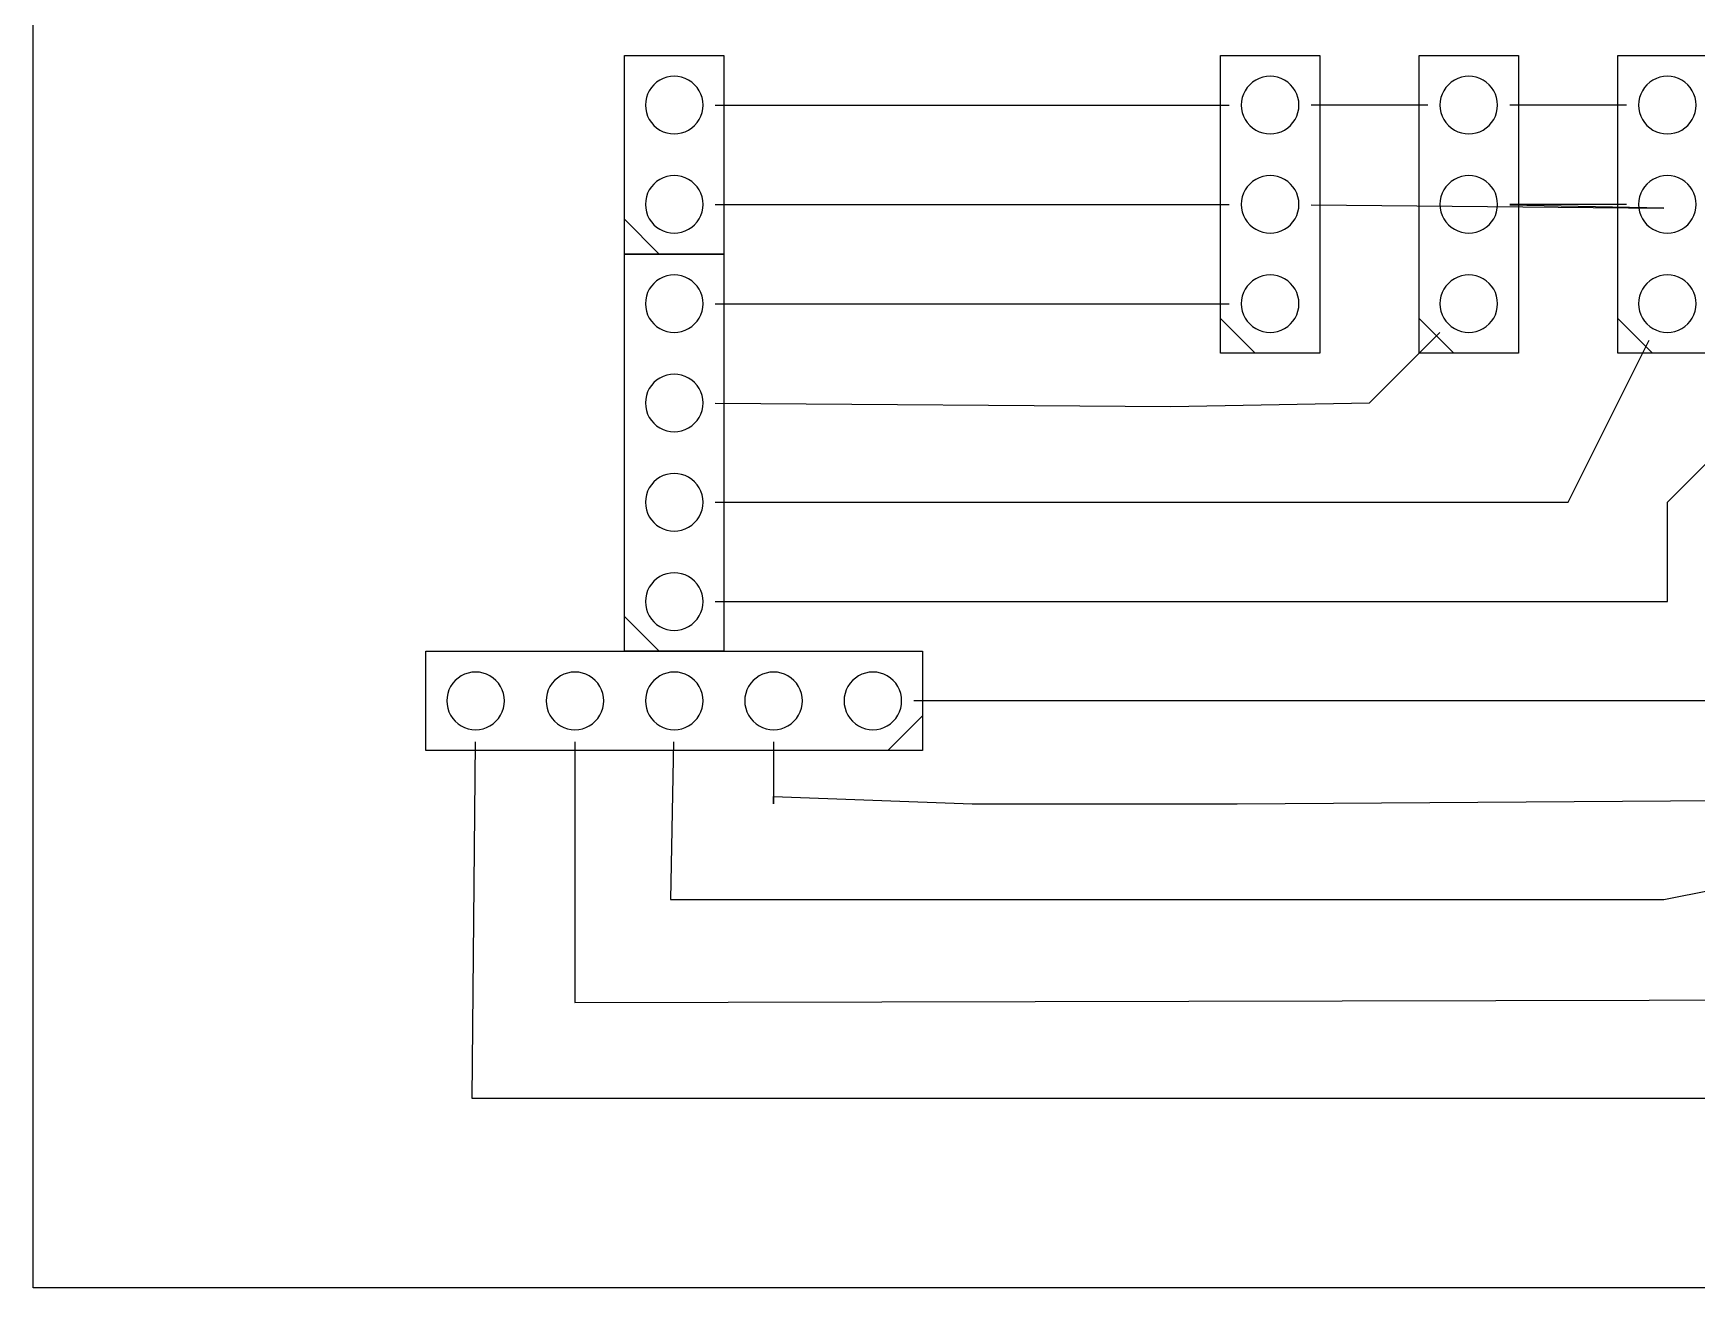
# Model space of a CAD drawing. Extents: x 0 to 121, y 0 to 57.
# Drawn here: x 0.1 to 42.64, y 0.1 to 32.19 of the extents above; entities that cross this region are included whole.
import ezdxf

# ---------------------------------------------------------------- set-up
doc = ezdxf.new("R2010")
doc.units = 0
doc.layers.get('0').update_dxf_attribs({"linetype": 'CONTINUOUS'})

msp = doc.modelspace()

# ---------------------------------------------------------------- linework, layer by layer
at = {"color": 7}
for points in [[(0.1016, 56.769), (120.796756, 56.769), (120.796756, 0.1016), (0.1016, 0.1016), (0.1016, 56.769), (120.796756, 56.769), (120.796756, 0.1016), (0.1016, 0.1016)], [(0.1016, 56.769), (120.796756, 56.769), (120.796756, 0.1016), (0.1016, 0.1016)], [(15.224196, 26.542506), (15.224196, 31.622506), (17.764196, 31.622506), (17.764196, 26.542506)], [(30.464196, 24.002506), (30.464196, 31.622506), (33.004196, 31.622506), (33.004196, 24.002506)], [(35.544125, 24.002506), (35.544125, 31.622506), (38.084125, 31.622506), (38.084125, 24.002506)], [(40.624125, 24.002506), (40.624125, 31.622506), (43.164125, 31.622506), (43.164125, 24.002506)], [(17.230796, 30.352506)], [(17.230796, 30.352506)], [(17.230796, 30.352506)], [(17.230796, 30.352506)], [(32.470796, 30.352506)], [(32.470796, 30.352506)], [(32.470796, 30.352506)], [(32.470796, 30.352506)], [(37.550725, 30.352506)], [(37.550725, 30.352506)], [(37.550725, 30.352506)], [(37.550725, 30.352506)], [(42.630725, 30.352506)], [(42.630725, 30.352506)], [(42.630725, 30.352506)], [(42.630725, 30.352506)], [(17.230796, 27.812506)], [(17.230796, 27.812506)], [(17.230796, 27.812506)], [(17.230796, 27.812506)], [(32.470796, 27.812506)], [(32.470796, 27.812506)], [(32.470796, 27.812506)], [(32.470796, 27.812506)], [(37.550725, 27.812506)], [(37.550725, 27.812506)], [(37.550725, 27.812506)], [(37.550725, 27.812506)], [(41.800286, 27.718456)], [(42.630725, 27.812506)], [(42.630725, 27.812506)], [(42.630725, 27.812506)], [(42.630725, 27.812506)], [(15.224196, 16.382647), (15.224196, 26.542647), (17.764196, 26.542647), (17.764196, 16.382647)], [(17.230796, 25.272647)], [(17.230796, 25.272647)], [(17.230796, 25.272647)], [(17.230796, 25.272647)], [(32.470796, 25.272506)], [(32.470796, 25.272506)], [(32.470796, 25.272506)], [(32.470796, 25.272506)], [(37.550725, 25.272506)], [(37.550725, 25.272506)], [(37.550725, 25.272506)], [(37.550725, 25.272506)], [(42.630725, 25.272506)], [(42.630725, 25.272506)], [(42.630725, 25.272506)], [(42.630725, 25.272506)], [(17.230796, 22.732647)], [(17.230796, 22.732647)], [(17.230796, 22.732647)], [(17.230796, 22.732647)], [(17.230796, 20.192647)], [(17.230796, 20.192647)], [(17.230796, 20.192647)], [(17.230796, 20.192647)], [(41.894125, 20.192647)], [(17.230796, 17.652647)], [(17.230796, 17.652647)], [(17.230796, 17.652647)], [(17.230796, 17.652647)], [(22.844196, 13.842647), (10.144196, 13.842647), (10.144196, 16.382647), (22.844196, 16.382647)], [(11.414196, 15.849247)], [(11.414196, 15.849247)], [(11.414196, 15.849247)], [(11.414196, 15.849247)], [(13.954196, 15.849247)], [(13.954196, 15.849247)], [(13.954196, 15.849247)], [(13.954196, 15.849247)], [(16.494196, 15.849247)], [(16.494196, 15.849247)], [(16.494196, 15.849247)], [(16.494196, 15.849247)], [(19.034196, 15.849247)], [(19.034196, 15.849247)], [(19.034196, 15.849247)], [(19.034196, 15.849247)], [(21.574196, 15.849247)], [(21.574196, 15.849247)], [(21.574196, 15.849247)], [(21.574196, 15.849247)]]:
    msp.add_lwpolyline(points, close=True, dxfattribs=at)
for points in [[(17.54124, 30.352506), (30.687151, 30.352506)], [(35.767081, 30.352506), (32.78124, 30.352506)], [(40.847081, 30.352506), (37.861169, 30.352506)], [(17.54124, 27.812506), (30.687151, 27.812506)], [(32.781205, 27.802734), (41.800286, 27.718456)], [(40.847081, 27.812506), (37.861169, 27.812506)], [(41.800286, 27.718456), (41.800286, 27.718456), (41.800286, 27.718456), (37.861169, 27.792786)], [(15.224196, 27.431506), (16.113196, 26.542506)], [(17.54124, 25.272506), (30.687151, 25.272506)], [(30.464196, 24.891506), (31.353196, 24.002506)], [(35.544125, 24.891506), (36.433125, 24.002506)], [(40.624125, 24.891506), (41.513125, 24.002506)], [(34.274196, 22.732506), (36.073997, 24.532131)], [(39.354125, 20.192647), (41.425989, 24.336022)], [(41.894125, 17.652647), (41.894125, 20.192647), (46.233997, 24.532131)], [(17.541205, 22.72478), (29.194196, 22.638456)], [(29.194196, 22.638456), (34.274196, 22.732541)], [(17.54124, 20.192647), (39.354125, 20.192647)], [(17.54124, 17.652647), (41.894125, 17.652647)], [(15.224196, 17.271647), (16.113196, 16.382647)], [(41.800286, 10.032647), (54.594125, 12.572647), (54.594125, 16.605603)], [(26.56011, 15.112647), (22.62124, 15.112647)], [(44.434125, 15.112647), (26.560145, 15.112647)], [(21.955196, 13.842647), (22.844196, 14.731647)], [(11.404494, 14.065603), (11.32011, 4.952647)], [(13.954196, 14.065603), (13.954196, 7.398456)], [(16.474793, 14.065603), (16.40011, 10.032647)], [(19.034196, 14.065603), (19.034196, 12.478456)], [(19.034196, 12.666486), (24.114196, 12.478456)], [(19.034196, 12.478456), (19.034196, 12.666486)], [(24.114196, 12.478456), (30.887529, 12.478456)], [(30.887529, 12.478456), (44.434125, 12.572647)], [(16.400145, 10.032647), (41.800286, 10.032647)], [(13.954196, 7.398456), (57.134125, 7.492647)], [(11.320145, 4.952647), (59.674125, 4.952647)]]:
    msp.add_lwpolyline(points, dxfattribs=at)
for points in [[(16.862496, 30.99042), (16.634591, 31.122001), (16.3538, 31.122001), (16.125896, 30.99042)], [(16.862496, 30.99042), (16.634591, 31.122001), (16.3538, 31.122001), (16.125896, 30.99042)], [(16.862496, 30.99042), (16.634591, 31.122001), (16.3538, 31.122001), (16.125896, 30.99042)], [(16.862496, 30.99042), (16.634591, 31.122001), (16.3538, 31.122001), (16.125896, 30.99042)], [(32.102496, 30.99042), (31.874591, 31.122001), (31.5938, 31.122001), (31.365896, 30.99042)], [(32.102496, 30.99042), (31.874591, 31.122001), (31.5938, 31.122001), (31.365896, 30.99042)], [(32.102496, 30.99042), (31.874591, 31.122001), (31.5938, 31.122001), (31.365896, 30.99042)], [(32.102496, 30.99042), (31.874591, 31.122001), (31.5938, 31.122001), (31.365896, 30.99042)], [(37.182425, 30.99042), (36.95452, 31.122001), (36.67373, 31.122001), (36.445825, 30.99042)], [(37.182425, 30.99042), (36.95452, 31.122001), (36.67373, 31.122001), (36.445825, 30.99042)], [(37.182425, 30.99042), (36.95452, 31.122001), (36.67373, 31.122001), (36.445825, 30.99042)], [(37.182425, 30.99042), (36.95452, 31.122001), (36.67373, 31.122001), (36.445825, 30.99042)], [(42.262425, 30.99042), (42.03452, 31.122001), (41.75373, 31.122001), (41.525825, 30.99042)], [(42.262425, 30.99042), (42.03452, 31.122001), (41.75373, 31.122001), (41.525825, 30.99042)], [(42.262425, 30.99042), (42.03452, 31.122001), (41.75373, 31.122001), (41.525825, 30.99042)], [(42.262425, 30.99042), (42.03452, 31.122001), (41.75373, 31.122001), (41.525825, 30.99042)], [(16.125896, 30.99042), (15.897991, 30.85884), (15.757596, 30.615668), (15.757596, 30.352506)], [(16.125896, 30.99042), (15.897991, 30.85884), (15.757596, 30.615668), (15.757596, 30.352506)], [(16.125896, 30.99042), (15.897991, 30.85884), (15.757596, 30.615668), (15.757596, 30.352506)], [(16.125896, 30.99042), (15.897991, 30.85884), (15.757596, 30.615668), (15.757596, 30.352506)], [(17.230796, 30.352506), (17.230796, 30.615668), (17.0904, 30.85884), (16.862496, 30.99042)], [(17.230796, 30.352506), (17.230796, 30.615668), (17.0904, 30.85884), (16.862496, 30.99042)], [(17.230796, 30.352506), (17.230796, 30.615668), (17.0904, 30.85884), (16.862496, 30.99042)], [(17.230796, 30.352506), (17.230796, 30.615668), (17.0904, 30.85884), (16.862496, 30.99042)], [(31.365896, 30.99042), (31.137991, 30.85884), (30.997596, 30.615668), (30.997596, 30.352506)], [(31.365896, 30.99042), (31.137991, 30.85884), (30.997596, 30.615668), (30.997596, 30.352506)], [(31.365896, 30.99042), (31.137991, 30.85884), (30.997596, 30.615668), (30.997596, 30.352506)], [(31.365896, 30.99042), (31.137991, 30.85884), (30.997596, 30.615668), (30.997596, 30.352506)], [(32.470796, 30.352506), (32.470796, 30.615668), (32.3304, 30.85884), (32.102496, 30.99042)], [(32.470796, 30.352506), (32.470796, 30.615668), (32.3304, 30.85884), (32.102496, 30.99042)], [(32.470796, 30.352506), (32.470796, 30.615668), (32.3304, 30.85884), (32.102496, 30.99042)], [(32.470796, 30.352506), (32.470796, 30.615668), (32.3304, 30.85884), (32.102496, 30.99042)], [(36.445825, 30.99042), (36.21792, 30.85884), (36.077525, 30.615668), (36.077525, 30.352506)], [(36.445825, 30.99042), (36.21792, 30.85884), (36.077525, 30.615668), (36.077525, 30.352506)], [(36.445825, 30.99042), (36.21792, 30.85884), (36.077525, 30.615668), (36.077525, 30.352506)], [(36.445825, 30.99042), (36.21792, 30.85884), (36.077525, 30.615668), (36.077525, 30.352506)], [(37.550725, 30.352506), (37.550725, 30.615668), (37.41033, 30.85884), (37.182425, 30.99042)], [(37.550725, 30.352506), (37.550725, 30.615668), (37.41033, 30.85884), (37.182425, 30.99042)], [(37.550725, 30.352506), (37.550725, 30.615668), (37.41033, 30.85884), (37.182425, 30.99042)], [(37.550725, 30.352506), (37.550725, 30.615668), (37.41033, 30.85884), (37.182425, 30.99042)], [(41.525825, 30.99042), (41.29792, 30.85884), (41.157525, 30.615668), (41.157525, 30.352506)], [(41.525825, 30.99042), (41.29792, 30.85884), (41.157525, 30.615668), (41.157525, 30.352506)], [(41.525825, 30.99042), (41.29792, 30.85884), (41.157525, 30.615668), (41.157525, 30.352506)], [(41.525825, 30.99042), (41.29792, 30.85884), (41.157525, 30.615668), (41.157525, 30.352506)], [(42.630725, 30.352506), (42.630725, 30.615668), (42.49033, 30.85884), (42.262425, 30.99042)], [(42.630725, 30.352506), (42.630725, 30.615668), (42.49033, 30.85884), (42.262425, 30.99042)], [(42.630725, 30.352506), (42.630725, 30.615668), (42.49033, 30.85884), (42.262425, 30.99042)], [(42.630725, 30.352506), (42.630725, 30.615668), (42.49033, 30.85884), (42.262425, 30.99042)], [(15.757596, 30.352506), (15.757596, 30.089344), (15.897991, 29.846173), (16.125896, 29.714592)], [(15.757596, 30.352506), (15.757596, 30.089344), (15.897991, 29.846173), (16.125896, 29.714592)], [(15.757596, 30.352506), (15.757596, 30.089344), (15.897991, 29.846173), (16.125896, 29.714592)], [(15.757596, 30.352506), (15.757596, 30.089344), (15.897991, 29.846173), (16.125896, 29.714592)], [(16.862496, 29.714592), (17.0904, 29.846173), (17.230796, 30.089344), (17.230796, 30.352506)], [(16.862496, 29.714592), (17.0904, 29.846173), (17.230796, 30.089344), (17.230796, 30.352506)], [(16.862496, 29.714592), (17.0904, 29.846173), (17.230796, 30.089344), (17.230796, 30.352506)], [(16.862496, 29.714592), (17.0904, 29.846173), (17.230796, 30.089344), (17.230796, 30.352506)], [(30.997596, 30.352506), (30.997596, 30.089344), (31.137991, 29.846173), (31.365896, 29.714592)], [(30.997596, 30.352506), (30.997596, 30.089344), (31.137991, 29.846173), (31.365896, 29.714592)], [(30.997596, 30.352506), (30.997596, 30.089344), (31.137991, 29.846173), (31.365896, 29.714592)], [(30.997596, 30.352506), (30.997596, 30.089344), (31.137991, 29.846173), (31.365896, 29.714592)], [(32.102496, 29.714592), (32.3304, 29.846173), (32.470796, 30.089344), (32.470796, 30.352506)], [(32.102496, 29.714592), (32.3304, 29.846173), (32.470796, 30.089344), (32.470796, 30.352506)], [(32.102496, 29.714592), (32.3304, 29.846173), (32.470796, 30.089344), (32.470796, 30.352506)], [(32.102496, 29.714592), (32.3304, 29.846173), (32.470796, 30.089344), (32.470796, 30.352506)], [(36.077525, 30.352506), (36.077525, 30.089344), (36.21792, 29.846173), (36.445825, 29.714592)], [(36.077525, 30.352506), (36.077525, 30.089344), (36.21792, 29.846173), (36.445825, 29.714592)], [(36.077525, 30.352506), (36.077525, 30.089344), (36.21792, 29.846173), (36.445825, 29.714592)], [(36.077525, 30.352506), (36.077525, 30.089344), (36.21792, 29.846173), (36.445825, 29.714592)], [(37.182425, 29.714592), (37.41033, 29.846173), (37.550725, 30.089344), (37.550725, 30.352506)], [(37.182425, 29.714592), (37.41033, 29.846173), (37.550725, 30.089344), (37.550725, 30.352506)], [(37.182425, 29.714592), (37.41033, 29.846173), (37.550725, 30.089344), (37.550725, 30.352506)], [(37.182425, 29.714592), (37.41033, 29.846173), (37.550725, 30.089344), (37.550725, 30.352506)], [(41.157525, 30.352506), (41.157525, 30.089344), (41.29792, 29.846173), (41.525825, 29.714592)], [(41.157525, 30.352506), (41.157525, 30.089344), (41.29792, 29.846173), (41.525825, 29.714592)], [(41.157525, 30.352506), (41.157525, 30.089344), (41.29792, 29.846173), (41.525825, 29.714592)], [(41.157525, 30.352506), (41.157525, 30.089344), (41.29792, 29.846173), (41.525825, 29.714592)], [(42.262425, 29.714592), (42.49033, 29.846173), (42.630725, 30.089344), (42.630725, 30.352506)], [(42.262425, 29.714592), (42.49033, 29.846173), (42.630725, 30.089344), (42.630725, 30.352506)], [(42.262425, 29.714592), (42.49033, 29.846173), (42.630725, 30.089344), (42.630725, 30.352506)], [(42.262425, 29.714592), (42.49033, 29.846173), (42.630725, 30.089344), (42.630725, 30.352506)], [(16.125896, 29.714592), (16.3538, 29.583011), (16.634591, 29.583011), (16.862496, 29.714592)], [(16.125896, 29.714592), (16.3538, 29.583011), (16.634591, 29.583011), (16.862496, 29.714592)], [(16.125896, 29.714592), (16.3538, 29.583011), (16.634591, 29.583011), (16.862496, 29.714592)], [(16.125896, 29.714592), (16.3538, 29.583011), (16.634591, 29.583011), (16.862496, 29.714592)], [(31.365896, 29.714592), (31.5938, 29.583011), (31.874591, 29.583011), (32.102496, 29.714592)], [(31.365896, 29.714592), (31.5938, 29.583011), (31.874591, 29.583011), (32.102496, 29.714592)], [(31.365896, 29.714592), (31.5938, 29.583011), (31.874591, 29.583011), (32.102496, 29.714592)], [(31.365896, 29.714592), (31.5938, 29.583011), (31.874591, 29.583011), (32.102496, 29.714592)], [(36.445825, 29.714592), (36.67373, 29.583011), (36.95452, 29.583011), (37.182425, 29.714592)], [(36.445825, 29.714592), (36.67373, 29.583011), (36.95452, 29.583011), (37.182425, 29.714592)], [(36.445825, 29.714592), (36.67373, 29.583011), (36.95452, 29.583011), (37.182425, 29.714592)], [(36.445825, 29.714592), (36.67373, 29.583011), (36.95452, 29.583011), (37.182425, 29.714592)], [(41.525825, 29.714592), (41.75373, 29.583011), (42.03452, 29.583011), (42.262425, 29.714592)], [(41.525825, 29.714592), (41.75373, 29.583011), (42.03452, 29.583011), (42.262425, 29.714592)], [(41.525825, 29.714592), (41.75373, 29.583011), (42.03452, 29.583011), (42.262425, 29.714592)], [(41.525825, 29.714592), (41.75373, 29.583011), (42.03452, 29.583011), (42.262425, 29.714592)], [(16.862496, 28.45042), (16.634591, 28.582001), (16.3538, 28.582001), (16.125896, 28.45042)], [(16.862496, 28.45042), (16.634591, 28.582001), (16.3538, 28.582001), (16.125896, 28.45042)], [(16.862496, 28.45042), (16.634591, 28.582001), (16.3538, 28.582001), (16.125896, 28.45042)], [(16.862496, 28.45042), (16.634591, 28.582001), (16.3538, 28.582001), (16.125896, 28.45042)], [(32.102496, 28.45042), (31.874591, 28.582001), (31.5938, 28.582001), (31.365896, 28.45042)], [(32.102496, 28.45042), (31.874591, 28.582001), (31.5938, 28.582001), (31.365896, 28.45042)], [(32.102496, 28.45042), (31.874591, 28.582001), (31.5938, 28.582001), (31.365896, 28.45042)], [(32.102496, 28.45042), (31.874591, 28.582001), (31.5938, 28.582001), (31.365896, 28.45042)], [(37.182425, 28.45042), (36.95452, 28.582001), (36.67373, 28.582001), (36.445825, 28.45042)], [(37.182425, 28.45042), (36.95452, 28.582001), (36.67373, 28.582001), (36.445825, 28.45042)], [(37.182425, 28.45042), (36.95452, 28.582001), (36.67373, 28.582001), (36.445825, 28.45042)], [(37.182425, 28.45042), (36.95452, 28.582001), (36.67373, 28.582001), (36.445825, 28.45042)], [(42.262425, 28.45042), (42.03452, 28.582001), (41.75373, 28.582001), (41.525825, 28.45042)], [(42.262425, 28.45042), (42.03452, 28.582001), (41.75373, 28.582001), (41.525825, 28.45042)], [(42.262425, 28.45042), (42.03452, 28.582001), (41.75373, 28.582001), (41.525825, 28.45042)], [(42.262425, 28.45042), (42.03452, 28.582001), (41.75373, 28.582001), (41.525825, 28.45042)], [(16.125896, 28.45042), (15.897991, 28.31884), (15.757596, 28.075668), (15.757596, 27.812506)], [(16.125896, 28.45042), (15.897991, 28.31884), (15.757596, 28.075668), (15.757596, 27.812506)], [(16.125896, 28.45042), (15.897991, 28.31884), (15.757596, 28.075668), (15.757596, 27.812506)], [(16.125896, 28.45042), (15.897991, 28.31884), (15.757596, 28.075668), (15.757596, 27.812506)], [(17.230796, 27.812506), (17.230796, 28.075668), (17.0904, 28.31884), (16.862496, 28.45042)], [(17.230796, 27.812506), (17.230796, 28.075668), (17.0904, 28.31884), (16.862496, 28.45042)], [(17.230796, 27.812506), (17.230796, 28.075668), (17.0904, 28.31884), (16.862496, 28.45042)], [(17.230796, 27.812506), (17.230796, 28.075668), (17.0904, 28.31884), (16.862496, 28.45042)], [(31.365896, 28.45042), (31.137991, 28.31884), (30.997596, 28.075668), (30.997596, 27.812506)], [(31.365896, 28.45042), (31.137991, 28.31884), (30.997596, 28.075668), (30.997596, 27.812506)], [(31.365896, 28.45042), (31.137991, 28.31884), (30.997596, 28.075668), (30.997596, 27.812506)], [(31.365896, 28.45042), (31.137991, 28.31884), (30.997596, 28.075668), (30.997596, 27.812506)], [(32.470796, 27.812506), (32.470796, 28.075668), (32.3304, 28.31884), (32.102496, 28.45042)], [(32.470796, 27.812506), (32.470796, 28.075668), (32.3304, 28.31884), (32.102496, 28.45042)], [(32.470796, 27.812506), (32.470796, 28.075668), (32.3304, 28.31884), (32.102496, 28.45042)], [(32.470796, 27.812506), (32.470796, 28.075668), (32.3304, 28.31884), (32.102496, 28.45042)], [(36.445825, 28.45042), (36.21792, 28.31884), (36.077525, 28.075668), (36.077525, 27.812506)], [(36.445825, 28.45042), (36.21792, 28.31884), (36.077525, 28.075668), (36.077525, 27.812506)], [(36.445825, 28.45042), (36.21792, 28.31884), (36.077525, 28.075668), (36.077525, 27.812506)], [(36.445825, 28.45042), (36.21792, 28.31884), (36.077525, 28.075668), (36.077525, 27.812506)], [(37.550725, 27.812506), (37.550725, 28.075668), (37.41033, 28.31884), (37.182425, 28.45042)], [(37.550725, 27.812506), (37.550725, 28.075668), (37.41033, 28.31884), (37.182425, 28.45042)], [(37.550725, 27.812506), (37.550725, 28.075668), (37.41033, 28.31884), (37.182425, 28.45042)], [(37.550725, 27.812506), (37.550725, 28.075668), (37.41033, 28.31884), (37.182425, 28.45042)], [(41.525825, 28.45042), (41.29792, 28.31884), (41.157525, 28.075668), (41.157525, 27.812506)], [(41.525825, 28.45042), (41.29792, 28.31884), (41.157525, 28.075668), (41.157525, 27.812506)], [(41.525825, 28.45042), (41.29792, 28.31884), (41.157525, 28.075668), (41.157525, 27.812506)], [(41.525825, 28.45042), (41.29792, 28.31884), (41.157525, 28.075668), (41.157525, 27.812506)], [(42.630725, 27.812506), (42.630725, 28.075668), (42.49033, 28.31884), (42.262425, 28.45042)], [(42.630725, 27.812506), (42.630725, 28.075668), (42.49033, 28.31884), (42.262425, 28.45042)], [(42.630725, 27.812506), (42.630725, 28.075668), (42.49033, 28.31884), (42.262425, 28.45042)], [(42.630725, 27.812506), (42.630725, 28.075668), (42.49033, 28.31884), (42.262425, 28.45042)], [(15.757596, 27.812506), (15.757596, 27.549344), (15.897991, 27.306173), (16.125896, 27.174592)], [(15.757596, 27.812506), (15.757596, 27.549344), (15.897991, 27.306173), (16.125896, 27.174592)], [(15.757596, 27.812506), (15.757596, 27.549344), (15.897991, 27.306173), (16.125896, 27.174592)], [(15.757596, 27.812506), (15.757596, 27.549344), (15.897991, 27.306173), (16.125896, 27.174592)], [(16.862496, 27.174592), (17.0904, 27.306173), (17.230796, 27.549344), (17.230796, 27.812506)], [(16.862496, 27.174592), (17.0904, 27.306173), (17.230796, 27.549344), (17.230796, 27.812506)], [(16.862496, 27.174592), (17.0904, 27.306173), (17.230796, 27.549344), (17.230796, 27.812506)], [(16.862496, 27.174592), (17.0904, 27.306173), (17.230796, 27.549344), (17.230796, 27.812506)], [(30.997596, 27.812506), (30.997596, 27.549344), (31.137991, 27.306173), (31.365896, 27.174592)], [(30.997596, 27.812506), (30.997596, 27.549344), (31.137991, 27.306173), (31.365896, 27.174592)], [(30.997596, 27.812506), (30.997596, 27.549344), (31.137991, 27.306173), (31.365896, 27.174592)], [(30.997596, 27.812506), (30.997596, 27.549344), (31.137991, 27.306173), (31.365896, 27.174592)], [(32.102496, 27.174592), (32.3304, 27.306173), (32.470796, 27.549344), (32.470796, 27.812506)], [(32.102496, 27.174592), (32.3304, 27.306173), (32.470796, 27.549344), (32.470796, 27.812506)], [(32.102496, 27.174592), (32.3304, 27.306173), (32.470796, 27.549344), (32.470796, 27.812506)], [(32.102496, 27.174592), (32.3304, 27.306173), (32.470796, 27.549344), (32.470796, 27.812506)], [(36.077525, 27.812506), (36.077525, 27.549344), (36.21792, 27.306173), (36.445825, 27.174592)], [(36.077525, 27.812506), (36.077525, 27.549344), (36.21792, 27.306173), (36.445825, 27.174592)], [(36.077525, 27.812506), (36.077525, 27.549344), (36.21792, 27.306173), (36.445825, 27.174592)], [(36.077525, 27.812506), (36.077525, 27.549344), (36.21792, 27.306173), (36.445825, 27.174592)], [(37.182425, 27.174592), (37.41033, 27.306173), (37.550725, 27.549344), (37.550725, 27.812506)], [(37.182425, 27.174592), (37.41033, 27.306173), (37.550725, 27.549344), (37.550725, 27.812506)], [(37.182425, 27.174592), (37.41033, 27.306173), (37.550725, 27.549344), (37.550725, 27.812506)], [(37.182425, 27.174592), (37.41033, 27.306173), (37.550725, 27.549344), (37.550725, 27.812506)], [(41.157525, 27.812506), (41.157525, 27.549344), (41.29792, 27.306173), (41.525825, 27.174592)], [(41.157525, 27.812506), (41.157525, 27.549344), (41.29792, 27.306173), (41.525825, 27.174592)], [(41.157525, 27.812506), (41.157525, 27.549344), (41.29792, 27.306173), (41.525825, 27.174592)], [(41.157525, 27.812506), (41.157525, 27.549344), (41.29792, 27.306173), (41.525825, 27.174592)], [(42.262425, 27.174592), (42.49033, 27.306173), (42.630725, 27.549344), (42.630725, 27.812506)], [(42.262425, 27.174592), (42.49033, 27.306173), (42.630725, 27.549344), (42.630725, 27.812506)], [(42.262425, 27.174592), (42.49033, 27.306173), (42.630725, 27.549344), (42.630725, 27.812506)], [(42.262425, 27.174592), (42.49033, 27.306173), (42.630725, 27.549344), (42.630725, 27.812506)], [(16.125896, 27.174592), (16.3538, 27.043011), (16.634591, 27.043011), (16.862496, 27.174592)], [(16.125896, 27.174592), (16.3538, 27.043011), (16.634591, 27.043011), (16.862496, 27.174592)], [(16.125896, 27.174592), (16.3538, 27.043011), (16.634591, 27.043011), (16.862496, 27.174592)], [(16.125896, 27.174592), (16.3538, 27.043011), (16.634591, 27.043011), (16.862496, 27.174592)], [(31.365896, 27.174592), (31.5938, 27.043011), (31.874591, 27.043011), (32.102496, 27.174592)], [(31.365896, 27.174592), (31.5938, 27.043011), (31.874591, 27.043011), (32.102496, 27.174592)], [(31.365896, 27.174592), (31.5938, 27.043011), (31.874591, 27.043011), (32.102496, 27.174592)], [(31.365896, 27.174592), (31.5938, 27.043011), (31.874591, 27.043011), (32.102496, 27.174592)], [(36.445825, 27.174592), (36.67373, 27.043011), (36.95452, 27.043011), (37.182425, 27.174592)], [(36.445825, 27.174592), (36.67373, 27.043011), (36.95452, 27.043011), (37.182425, 27.174592)], [(36.445825, 27.174592), (36.67373, 27.043011), (36.95452, 27.043011), (37.182425, 27.174592)], [(36.445825, 27.174592), (36.67373, 27.043011), (36.95452, 27.043011), (37.182425, 27.174592)], [(41.525825, 27.174592), (41.75373, 27.043011), (42.03452, 27.043011), (42.262425, 27.174592)], [(41.525825, 27.174592), (41.75373, 27.043011), (42.03452, 27.043011), (42.262425, 27.174592)], [(41.525825, 27.174592), (41.75373, 27.043011), (42.03452, 27.043011), (42.262425, 27.174592)], [(41.525825, 27.174592), (41.75373, 27.043011), (42.03452, 27.043011), (42.262425, 27.174592)], [(16.862496, 25.910562), (16.634591, 26.042142), (16.3538, 26.042142), (16.125896, 25.910562)], [(16.862496, 25.910562), (16.634591, 26.042142), (16.3538, 26.042142), (16.125896, 25.910562)], [(16.862496, 25.910562), (16.634591, 26.042142), (16.3538, 26.042142), (16.125896, 25.910562)], [(16.862496, 25.910562), (16.634591, 26.042142), (16.3538, 26.042142), (16.125896, 25.910562)], [(32.102496, 25.91042), (31.874591, 26.042001), (31.5938, 26.042001), (31.365896, 25.91042)], [(32.102496, 25.91042), (31.874591, 26.042001), (31.5938, 26.042001), (31.365896, 25.91042)], [(32.102496, 25.91042), (31.874591, 26.042001), (31.5938, 26.042001), (31.365896, 25.91042)], [(32.102496, 25.91042), (31.874591, 26.042001), (31.5938, 26.042001), (31.365896, 25.91042)], [(37.182425, 25.91042), (36.95452, 26.042001), (36.67373, 26.042001), (36.445825, 25.91042)], [(37.182425, 25.91042), (36.95452, 26.042001), (36.67373, 26.042001), (36.445825, 25.91042)], [(37.182425, 25.91042), (36.95452, 26.042001), (36.67373, 26.042001), (36.445825, 25.91042)], [(37.182425, 25.91042), (36.95452, 26.042001), (36.67373, 26.042001), (36.445825, 25.91042)], [(42.262425, 25.91042), (42.03452, 26.042001), (41.75373, 26.042001), (41.525825, 25.91042)], [(42.262425, 25.91042), (42.03452, 26.042001), (41.75373, 26.042001), (41.525825, 25.91042)], [(42.262425, 25.91042), (42.03452, 26.042001), (41.75373, 26.042001), (41.525825, 25.91042)], [(42.262425, 25.91042), (42.03452, 26.042001), (41.75373, 26.042001), (41.525825, 25.91042)], [(16.125896, 25.910562), (15.897991, 25.778981), (15.757596, 25.535809), (15.757596, 25.272647)], [(16.125896, 25.910562), (15.897991, 25.778981), (15.757596, 25.535809), (15.757596, 25.272647)], [(16.125896, 25.910562), (15.897991, 25.778981), (15.757596, 25.535809), (15.757596, 25.272647)], [(16.125896, 25.910562), (15.897991, 25.778981), (15.757596, 25.535809), (15.757596, 25.272647)], [(17.230796, 25.272647), (17.230796, 25.535809), (17.0904, 25.778981), (16.862496, 25.910562)], [(17.230796, 25.272647), (17.230796, 25.535809), (17.0904, 25.778981), (16.862496, 25.910562)], [(17.230796, 25.272647), (17.230796, 25.535809), (17.0904, 25.778981), (16.862496, 25.910562)], [(17.230796, 25.272647), (17.230796, 25.535809), (17.0904, 25.778981), (16.862496, 25.910562)], [(31.365896, 25.91042), (31.137991, 25.77884), (30.997596, 25.535668), (30.997596, 25.272506)], [(31.365896, 25.91042), (31.137991, 25.77884), (30.997596, 25.535668), (30.997596, 25.272506)], [(31.365896, 25.91042), (31.137991, 25.77884), (30.997596, 25.535668), (30.997596, 25.272506)], [(31.365896, 25.91042), (31.137991, 25.77884), (30.997596, 25.535668), (30.997596, 25.272506)], [(32.470796, 25.272506), (32.470796, 25.535668), (32.3304, 25.77884), (32.102496, 25.91042)], [(32.470796, 25.272506), (32.470796, 25.535668), (32.3304, 25.77884), (32.102496, 25.91042)], [(32.470796, 25.272506), (32.470796, 25.535668), (32.3304, 25.77884), (32.102496, 25.91042)], [(32.470796, 25.272506), (32.470796, 25.535668), (32.3304, 25.77884), (32.102496, 25.91042)], [(36.445825, 25.91042), (36.21792, 25.77884), (36.077525, 25.535668), (36.077525, 25.272506)], [(36.445825, 25.91042), (36.21792, 25.77884), (36.077525, 25.535668), (36.077525, 25.272506)], [(36.445825, 25.91042), (36.21792, 25.77884), (36.077525, 25.535668), (36.077525, 25.272506)], [(36.445825, 25.91042), (36.21792, 25.77884), (36.077525, 25.535668), (36.077525, 25.272506)], [(37.550725, 25.272506), (37.550725, 25.535668), (37.41033, 25.77884), (37.182425, 25.91042)], [(37.550725, 25.272506), (37.550725, 25.535668), (37.41033, 25.77884), (37.182425, 25.91042)], [(37.550725, 25.272506), (37.550725, 25.535668), (37.41033, 25.77884), (37.182425, 25.91042)], [(37.550725, 25.272506), (37.550725, 25.535668), (37.41033, 25.77884), (37.182425, 25.91042)], [(41.525825, 25.91042), (41.29792, 25.77884), (41.157525, 25.535668), (41.157525, 25.272506)], [(41.525825, 25.91042), (41.29792, 25.77884), (41.157525, 25.535668), (41.157525, 25.272506)], [(41.525825, 25.91042), (41.29792, 25.77884), (41.157525, 25.535668), (41.157525, 25.272506)], [(41.525825, 25.91042), (41.29792, 25.77884), (41.157525, 25.535668), (41.157525, 25.272506)], [(42.630725, 25.272506), (42.630725, 25.535668), (42.49033, 25.77884), (42.262425, 25.91042)], [(42.630725, 25.272506), (42.630725, 25.535668), (42.49033, 25.77884), (42.262425, 25.91042)], [(42.630725, 25.272506), (42.630725, 25.535668), (42.49033, 25.77884), (42.262425, 25.91042)], [(42.630725, 25.272506), (42.630725, 25.535668), (42.49033, 25.77884), (42.262425, 25.91042)], [(15.757596, 25.272647), (15.757596, 25.009485), (15.897991, 24.766314), (16.125896, 24.634733)], [(15.757596, 25.272647), (15.757596, 25.009485), (15.897991, 24.766314), (16.125896, 24.634733)], [(15.757596, 25.272647), (15.757596, 25.009485), (15.897991, 24.766314), (16.125896, 24.634733)], [(15.757596, 25.272647), (15.757596, 25.009485), (15.897991, 24.766314), (16.125896, 24.634733)], [(16.862496, 24.634733), (17.0904, 24.766314), (17.230796, 25.009485), (17.230796, 25.272647)], [(16.862496, 24.634733), (17.0904, 24.766314), (17.230796, 25.009485), (17.230796, 25.272647)], [(16.862496, 24.634733), (17.0904, 24.766314), (17.230796, 25.009485), (17.230796, 25.272647)], [(16.862496, 24.634733), (17.0904, 24.766314), (17.230796, 25.009485), (17.230796, 25.272647)], [(30.997596, 25.272506), (30.997596, 25.009344), (31.137991, 24.766173), (31.365896, 24.634592)], [(30.997596, 25.272506), (30.997596, 25.009344), (31.137991, 24.766173), (31.365896, 24.634592)], [(30.997596, 25.272506), (30.997596, 25.009344), (31.137991, 24.766173), (31.365896, 24.634592)], [(30.997596, 25.272506), (30.997596, 25.009344), (31.137991, 24.766173), (31.365896, 24.634592)], [(32.102496, 24.634592), (32.3304, 24.766173), (32.470796, 25.009344), (32.470796, 25.272506)], [(32.102496, 24.634592), (32.3304, 24.766173), (32.470796, 25.009344), (32.470796, 25.272506)], [(32.102496, 24.634592), (32.3304, 24.766173), (32.470796, 25.009344), (32.470796, 25.272506)], [(32.102496, 24.634592), (32.3304, 24.766173), (32.470796, 25.009344), (32.470796, 25.272506)], [(36.077525, 25.272506), (36.077525, 25.009344), (36.21792, 24.766173), (36.445825, 24.634592)], [(36.077525, 25.272506), (36.077525, 25.009344), (36.21792, 24.766173), (36.445825, 24.634592)], [(36.077525, 25.272506), (36.077525, 25.009344), (36.21792, 24.766173), (36.445825, 24.634592)], [(36.077525, 25.272506), (36.077525, 25.009344), (36.21792, 24.766173), (36.445825, 24.634592)], [(37.182425, 24.634592), (37.41033, 24.766173), (37.550725, 25.009344), (37.550725, 25.272506)], [(37.182425, 24.634592), (37.41033, 24.766173), (37.550725, 25.009344), (37.550725, 25.272506)], [(37.182425, 24.634592), (37.41033, 24.766173), (37.550725, 25.009344), (37.550725, 25.272506)], [(37.182425, 24.634592), (37.41033, 24.766173), (37.550725, 25.009344), (37.550725, 25.272506)], [(41.157525, 25.272506), (41.157525, 25.009344), (41.29792, 24.766173), (41.525825, 24.634592)], [(41.157525, 25.272506), (41.157525, 25.009344), (41.29792, 24.766173), (41.525825, 24.634592)], [(41.157525, 25.272506), (41.157525, 25.009344), (41.29792, 24.766173), (41.525825, 24.634592)], [(41.157525, 25.272506), (41.157525, 25.009344), (41.29792, 24.766173), (41.525825, 24.634592)], [(42.262425, 24.634592), (42.49033, 24.766173), (42.630725, 25.009344), (42.630725, 25.272506)], [(42.262425, 24.634592), (42.49033, 24.766173), (42.630725, 25.009344), (42.630725, 25.272506)], [(42.262425, 24.634592), (42.49033, 24.766173), (42.630725, 25.009344), (42.630725, 25.272506)], [(42.262425, 24.634592), (42.49033, 24.766173), (42.630725, 25.009344), (42.630725, 25.272506)], [(16.125896, 24.634733), (16.3538, 24.503152), (16.634591, 24.503152), (16.862496, 24.634733)], [(16.125896, 24.634733), (16.3538, 24.503152), (16.634591, 24.503152), (16.862496, 24.634733)], [(16.125896, 24.634733), (16.3538, 24.503152), (16.634591, 24.503152), (16.862496, 24.634733)], [(16.125896, 24.634733), (16.3538, 24.503152), (16.634591, 24.503152), (16.862496, 24.634733)], [(31.365896, 24.634592), (31.5938, 24.503011), (31.874591, 24.503011), (32.102496, 24.634592)], [(31.365896, 24.634592), (31.5938, 24.503011), (31.874591, 24.503011), (32.102496, 24.634592)], [(31.365896, 24.634592), (31.5938, 24.503011), (31.874591, 24.503011), (32.102496, 24.634592)], [(31.365896, 24.634592), (31.5938, 24.503011), (31.874591, 24.503011), (32.102496, 24.634592)], [(36.445825, 24.634592), (36.67373, 24.503011), (36.95452, 24.503011), (37.182425, 24.634592)], [(36.445825, 24.634592), (36.67373, 24.503011), (36.95452, 24.503011), (37.182425, 24.634592)], [(36.445825, 24.634592), (36.67373, 24.503011), (36.95452, 24.503011), (37.182425, 24.634592)], [(36.445825, 24.634592), (36.67373, 24.503011), (36.95452, 24.503011), (37.182425, 24.634592)], [(41.525825, 24.634592), (41.75373, 24.503011), (42.03452, 24.503011), (42.262425, 24.634592)], [(41.525825, 24.634592), (41.75373, 24.503011), (42.03452, 24.503011), (42.262425, 24.634592)], [(41.525825, 24.634592), (41.75373, 24.503011), (42.03452, 24.503011), (42.262425, 24.634592)], [(41.525825, 24.634592), (41.75373, 24.503011), (42.03452, 24.503011), (42.262425, 24.634592)], [(16.862496, 23.370562), (16.634591, 23.502142), (16.3538, 23.502142), (16.125896, 23.370562)], [(16.862496, 23.370562), (16.634591, 23.502142), (16.3538, 23.502142), (16.125896, 23.370562)], [(16.862496, 23.370562), (16.634591, 23.502142), (16.3538, 23.502142), (16.125896, 23.370562)], [(16.862496, 23.370562), (16.634591, 23.502142), (16.3538, 23.502142), (16.125896, 23.370562)], [(16.125896, 23.370562), (15.897991, 23.238981), (15.757596, 22.995809), (15.757596, 22.732647)], [(16.125896, 23.370562), (15.897991, 23.238981), (15.757596, 22.995809), (15.757596, 22.732647)], [(16.125896, 23.370562), (15.897991, 23.238981), (15.757596, 22.995809), (15.757596, 22.732647)], [(16.125896, 23.370562), (15.897991, 23.238981), (15.757596, 22.995809), (15.757596, 22.732647)], [(17.230796, 22.732647), (17.230796, 22.995809), (17.0904, 23.238981), (16.862496, 23.370562)], [(17.230796, 22.732647), (17.230796, 22.995809), (17.0904, 23.238981), (16.862496, 23.370562)], [(17.230796, 22.732647), (17.230796, 22.995809), (17.0904, 23.238981), (16.862496, 23.370562)], [(17.230796, 22.732647), (17.230796, 22.995809), (17.0904, 23.238981), (16.862496, 23.370562)], [(15.757596, 22.732647), (15.757596, 22.469485), (15.897991, 22.226314), (16.125896, 22.094733)], [(15.757596, 22.732647), (15.757596, 22.469485), (15.897991, 22.226314), (16.125896, 22.094733)], [(15.757596, 22.732647), (15.757596, 22.469485), (15.897991, 22.226314), (16.125896, 22.094733)], [(15.757596, 22.732647), (15.757596, 22.469485), (15.897991, 22.226314), (16.125896, 22.094733)], [(16.862496, 22.094733), (17.0904, 22.226314), (17.230796, 22.469485), (17.230796, 22.732647)], [(16.862496, 22.094733), (17.0904, 22.226314), (17.230796, 22.469485), (17.230796, 22.732647)], [(16.862496, 22.094733), (17.0904, 22.226314), (17.230796, 22.469485), (17.230796, 22.732647)], [(16.862496, 22.094733), (17.0904, 22.226314), (17.230796, 22.469485), (17.230796, 22.732647)], [(16.125896, 22.094733), (16.3538, 21.963152), (16.634591, 21.963152), (16.862496, 22.094733)], [(16.125896, 22.094733), (16.3538, 21.963152), (16.634591, 21.963152), (16.862496, 22.094733)], [(16.125896, 22.094733), (16.3538, 21.963152), (16.634591, 21.963152), (16.862496, 22.094733)], [(16.125896, 22.094733), (16.3538, 21.963152), (16.634591, 21.963152), (16.862496, 22.094733)], [(16.862496, 20.830562), (16.634591, 20.962142), (16.3538, 20.962142), (16.125896, 20.830562)], [(16.862496, 20.830562), (16.634591, 20.962142), (16.3538, 20.962142), (16.125896, 20.830562)], [(16.862496, 20.830562), (16.634591, 20.962142), (16.3538, 20.962142), (16.125896, 20.830562)], [(16.862496, 20.830562), (16.634591, 20.962142), (16.3538, 20.962142), (16.125896, 20.830562)], [(16.125896, 20.830562), (15.897991, 20.698981), (15.757596, 20.455809), (15.757596, 20.192647)], [(16.125896, 20.830562), (15.897991, 20.698981), (15.757596, 20.455809), (15.757596, 20.192647)], [(16.125896, 20.830562), (15.897991, 20.698981), (15.757596, 20.455809), (15.757596, 20.192647)], [(16.125896, 20.830562), (15.897991, 20.698981), (15.757596, 20.455809), (15.757596, 20.192647)], [(17.230796, 20.192647), (17.230796, 20.455809), (17.0904, 20.698981), (16.862496, 20.830562)], [(17.230796, 20.192647), (17.230796, 20.455809), (17.0904, 20.698981), (16.862496, 20.830562)], [(17.230796, 20.192647), (17.230796, 20.455809), (17.0904, 20.698981), (16.862496, 20.830562)], [(17.230796, 20.192647), (17.230796, 20.455809), (17.0904, 20.698981), (16.862496, 20.830562)], [(15.757596, 20.192647), (15.757596, 19.929485), (15.897991, 19.686314), (16.125896, 19.554733)], [(15.757596, 20.192647), (15.757596, 19.929485), (15.897991, 19.686314), (16.125896, 19.554733)], [(15.757596, 20.192647), (15.757596, 19.929485), (15.897991, 19.686314), (16.125896, 19.554733)], [(15.757596, 20.192647), (15.757596, 19.929485), (15.897991, 19.686314), (16.125896, 19.554733)], [(16.862496, 19.554733), (17.0904, 19.686314), (17.230796, 19.929485), (17.230796, 20.192647)], [(16.862496, 19.554733), (17.0904, 19.686314), (17.230796, 19.929485), (17.230796, 20.192647)], [(16.862496, 19.554733), (17.0904, 19.686314), (17.230796, 19.929485), (17.230796, 20.192647)], [(16.862496, 19.554733), (17.0904, 19.686314), (17.230796, 19.929485), (17.230796, 20.192647)], [(16.125896, 19.554733), (16.3538, 19.423152), (16.634591, 19.423152), (16.862496, 19.554733)], [(16.125896, 19.554733), (16.3538, 19.423152), (16.634591, 19.423152), (16.862496, 19.554733)], [(16.125896, 19.554733), (16.3538, 19.423152), (16.634591, 19.423152), (16.862496, 19.554733)], [(16.125896, 19.554733), (16.3538, 19.423152), (16.634591, 19.423152), (16.862496, 19.554733)], [(16.862496, 18.290562), (16.634591, 18.422142), (16.3538, 18.422142), (16.125896, 18.290562)], [(16.862496, 18.290562), (16.634591, 18.422142), (16.3538, 18.422142), (16.125896, 18.290562)], [(16.862496, 18.290562), (16.634591, 18.422142), (16.3538, 18.422142), (16.125896, 18.290562)], [(16.862496, 18.290562), (16.634591, 18.422142), (16.3538, 18.422142), (16.125896, 18.290562)], [(16.125896, 18.290562), (15.897991, 18.158981), (15.757596, 17.915809), (15.757596, 17.652647)], [(16.125896, 18.290562), (15.897991, 18.158981), (15.757596, 17.915809), (15.757596, 17.652647)], [(16.125896, 18.290562), (15.897991, 18.158981), (15.757596, 17.915809), (15.757596, 17.652647)], [(16.125896, 18.290562), (15.897991, 18.158981), (15.757596, 17.915809), (15.757596, 17.652647)], [(17.230796, 17.652647), (17.230796, 17.915809), (17.0904, 18.158981), (16.862496, 18.290562)], [(17.230796, 17.652647), (17.230796, 17.915809), (17.0904, 18.158981), (16.862496, 18.290562)], [(17.230796, 17.652647), (17.230796, 17.915809), (17.0904, 18.158981), (16.862496, 18.290562)], [(17.230796, 17.652647), (17.230796, 17.915809), (17.0904, 18.158981), (16.862496, 18.290562)], [(15.757596, 17.652647), (15.757596, 17.389485), (15.897991, 17.146314), (16.125896, 17.014733)], [(15.757596, 17.652647), (15.757596, 17.389485), (15.897991, 17.146314), (16.125896, 17.014733)], [(15.757596, 17.652647), (15.757596, 17.389485), (15.897991, 17.146314), (16.125896, 17.014733)], [(15.757596, 17.652647), (15.757596, 17.389485), (15.897991, 17.146314), (16.125896, 17.014733)], [(16.862496, 17.014733), (17.0904, 17.146314), (17.230796, 17.389485), (17.230796, 17.652647)], [(16.862496, 17.014733), (17.0904, 17.146314), (17.230796, 17.389485), (17.230796, 17.652647)], [(16.862496, 17.014733), (17.0904, 17.146314), (17.230796, 17.389485), (17.230796, 17.652647)], [(16.862496, 17.014733), (17.0904, 17.146314), (17.230796, 17.389485), (17.230796, 17.652647)], [(16.125896, 17.014733), (16.3538, 16.883152), (16.634591, 16.883152), (16.862496, 17.014733)], [(16.125896, 17.014733), (16.3538, 16.883152), (16.634591, 16.883152), (16.862496, 17.014733)], [(16.125896, 17.014733), (16.3538, 16.883152), (16.634591, 16.883152), (16.862496, 17.014733)], [(16.125896, 17.014733), (16.3538, 16.883152), (16.634591, 16.883152), (16.862496, 17.014733)], [(11.414196, 15.849247), (11.151034, 15.849247), (10.907862, 15.708852), (10.776281, 15.480947)], [(11.414196, 15.849247), (11.151034, 15.849247), (10.907862, 15.708852), (10.776281, 15.480947)], [(11.414196, 15.849247), (11.151034, 15.849247), (10.907862, 15.708852), (10.776281, 15.480947)], [(11.414196, 15.849247), (11.151034, 15.849247), (10.907862, 15.708852), (10.776281, 15.480947)], [(12.05211, 15.480947), (11.920529, 15.708852), (11.677357, 15.849247), (11.414196, 15.849247)], [(12.05211, 15.480947), (11.920529, 15.708852), (11.677357, 15.849247), (11.414196, 15.849247)], [(12.05211, 15.480947), (11.920529, 15.708852), (11.677357, 15.849247), (11.414196, 15.849247)], [(12.05211, 15.480947), (11.920529, 15.708852), (11.677357, 15.849247), (11.414196, 15.849247)], [(13.954196, 15.849247), (13.691034, 15.849247), (13.447862, 15.708852), (13.316281, 15.480947)], [(13.954196, 15.849247), (13.691034, 15.849247), (13.447862, 15.708852), (13.316281, 15.480947)], [(13.954196, 15.849247), (13.691034, 15.849247), (13.447862, 15.708852), (13.316281, 15.480947)], [(13.954196, 15.849247), (13.691034, 15.849247), (13.447862, 15.708852), (13.316281, 15.480947)], [(14.59211, 15.480947), (14.460529, 15.708852), (14.217357, 15.849247), (13.954196, 15.849247)], [(14.59211, 15.480947), (14.460529, 15.708852), (14.217357, 15.849247), (13.954196, 15.849247)], [(14.59211, 15.480947), (14.460529, 15.708852), (14.217357, 15.849247), (13.954196, 15.849247)], [(14.59211, 15.480947), (14.460529, 15.708852), (14.217357, 15.849247), (13.954196, 15.849247)], [(16.494196, 15.849247), (16.231034, 15.849247), (15.987862, 15.708852), (15.856281, 15.480947)], [(16.494196, 15.849247), (16.231034, 15.849247), (15.987862, 15.708852), (15.856281, 15.480947)], [(16.494196, 15.849247), (16.231034, 15.849247), (15.987862, 15.708852), (15.856281, 15.480947)], [(16.494196, 15.849247), (16.231034, 15.849247), (15.987862, 15.708852), (15.856281, 15.480947)], [(17.13211, 15.480947), (17.000529, 15.708852), (16.757357, 15.849247), (16.494196, 15.849247)], [(17.13211, 15.480947), (17.000529, 15.708852), (16.757357, 15.849247), (16.494196, 15.849247)], [(17.13211, 15.480947), (17.000529, 15.708852), (16.757357, 15.849247), (16.494196, 15.849247)], [(17.13211, 15.480947), (17.000529, 15.708852), (16.757357, 15.849247), (16.494196, 15.849247)], [(19.034196, 15.849247), (18.771034, 15.849247), (18.527862, 15.708852), (18.396281, 15.480947)], [(19.034196, 15.849247), (18.771034, 15.849247), (18.527862, 15.708852), (18.396281, 15.480947)], [(19.034196, 15.849247), (18.771034, 15.849247), (18.527862, 15.708852), (18.396281, 15.480947)], [(19.034196, 15.849247), (18.771034, 15.849247), (18.527862, 15.708852), (18.396281, 15.480947)], [(19.67211, 15.480947), (19.540529, 15.708852), (19.297357, 15.849247), (19.034196, 15.849247)], [(19.67211, 15.480947), (19.540529, 15.708852), (19.297357, 15.849247), (19.034196, 15.849247)], [(19.67211, 15.480947), (19.540529, 15.708852), (19.297357, 15.849247), (19.034196, 15.849247)], [(19.67211, 15.480947), (19.540529, 15.708852), (19.297357, 15.849247), (19.034196, 15.849247)], [(21.574196, 15.849247), (21.311034, 15.849247), (21.067862, 15.708852), (20.936281, 15.480947)], [(21.574196, 15.849247), (21.311034, 15.849247), (21.067862, 15.708852), (20.936281, 15.480947)], [(21.574196, 15.849247), (21.311034, 15.849247), (21.067862, 15.708852), (20.936281, 15.480947)], [(21.574196, 15.849247), (21.311034, 15.849247), (21.067862, 15.708852), (20.936281, 15.480947)], [(22.21211, 15.480947), (22.080529, 15.708852), (21.837357, 15.849247), (21.574196, 15.849247)], [(22.21211, 15.480947), (22.080529, 15.708852), (21.837357, 15.849247), (21.574196, 15.849247)], [(22.21211, 15.480947), (22.080529, 15.708852), (21.837357, 15.849247), (21.574196, 15.849247)], [(22.21211, 15.480947), (22.080529, 15.708852), (21.837357, 15.849247), (21.574196, 15.849247)], [(10.776281, 15.480947), (10.6447, 15.253042), (10.6447, 14.972252), (10.776281, 14.744347)], [(10.776281, 15.480947), (10.6447, 15.253042), (10.6447, 14.972252), (10.776281, 14.744347)], [(10.776281, 15.480947), (10.6447, 15.253042), (10.6447, 14.972252), (10.776281, 14.744347)], [(10.776281, 15.480947), (10.6447, 15.253042), (10.6447, 14.972252), (10.776281, 14.744347)], [(12.05211, 14.744347), (12.183691, 14.972252), (12.183691, 15.253042), (12.05211, 15.480947)], [(12.05211, 14.744347), (12.183691, 14.972252), (12.183691, 15.253042), (12.05211, 15.480947)], [(12.05211, 14.744347), (12.183691, 14.972252), (12.183691, 15.253042), (12.05211, 15.480947)], [(12.05211, 14.744347), (12.183691, 14.972252), (12.183691, 15.253042), (12.05211, 15.480947)], [(13.316281, 15.480947), (13.1847, 15.253042), (13.1847, 14.972252), (13.316281, 14.744347)], [(13.316281, 15.480947), (13.1847, 15.253042), (13.1847, 14.972252), (13.316281, 14.744347)], [(13.316281, 15.480947), (13.1847, 15.253042), (13.1847, 14.972252), (13.316281, 14.744347)], [(13.316281, 15.480947), (13.1847, 15.253042), (13.1847, 14.972252), (13.316281, 14.744347)], [(14.59211, 14.744347), (14.723691, 14.972252), (14.723691, 15.253042), (14.59211, 15.480947)], [(14.59211, 14.744347), (14.723691, 14.972252), (14.723691, 15.253042), (14.59211, 15.480947)], [(14.59211, 14.744347), (14.723691, 14.972252), (14.723691, 15.253042), (14.59211, 15.480947)], [(14.59211, 14.744347), (14.723691, 14.972252), (14.723691, 15.253042), (14.59211, 15.480947)], [(15.856281, 15.480947), (15.7247, 15.253042), (15.7247, 14.972252), (15.856281, 14.744347)], [(15.856281, 15.480947), (15.7247, 15.253042), (15.7247, 14.972252), (15.856281, 14.744347)], [(15.856281, 15.480947), (15.7247, 15.253042), (15.7247, 14.972252), (15.856281, 14.744347)], [(15.856281, 15.480947), (15.7247, 15.253042), (15.7247, 14.972252), (15.856281, 14.744347)], [(17.13211, 14.744347), (17.263691, 14.972252), (17.263691, 15.253042), (17.13211, 15.480947)], [(17.13211, 14.744347), (17.263691, 14.972252), (17.263691, 15.253042), (17.13211, 15.480947)], [(17.13211, 14.744347), (17.263691, 14.972252), (17.263691, 15.253042), (17.13211, 15.480947)], [(17.13211, 14.744347), (17.263691, 14.972252), (17.263691, 15.253042), (17.13211, 15.480947)], [(18.396281, 15.480947), (18.2647, 15.253042), (18.2647, 14.972252), (18.396281, 14.744347)], [(18.396281, 15.480947), (18.2647, 15.253042), (18.2647, 14.972252), (18.396281, 14.744347)], [(18.396281, 15.480947), (18.2647, 15.253042), (18.2647, 14.972252), (18.396281, 14.744347)], [(18.396281, 15.480947), (18.2647, 15.253042), (18.2647, 14.972252), (18.396281, 14.744347)], [(19.67211, 14.744347), (19.803691, 14.972252), (19.803691, 15.253042), (19.67211, 15.480947)], [(19.67211, 14.744347), (19.803691, 14.972252), (19.803691, 15.253042), (19.67211, 15.480947)], [(19.67211, 14.744347), (19.803691, 14.972252), (19.803691, 15.253042), (19.67211, 15.480947)], [(19.67211, 14.744347), (19.803691, 14.972252), (19.803691, 15.253042), (19.67211, 15.480947)], [(20.936281, 15.480947), (20.8047, 15.253042), (20.8047, 14.972252), (20.936281, 14.744347)], [(20.936281, 15.480947), (20.8047, 15.253042), (20.8047, 14.972252), (20.936281, 14.744347)], [(20.936281, 15.480947), (20.8047, 15.253042), (20.8047, 14.972252), (20.936281, 14.744347)], [(20.936281, 15.480947), (20.8047, 15.253042), (20.8047, 14.972252), (20.936281, 14.744347)], [(22.21211, 14.744347), (22.343691, 14.972252), (22.343691, 15.253042), (22.21211, 15.480947)], [(22.21211, 14.744347), (22.343691, 14.972252), (22.343691, 15.253042), (22.21211, 15.480947)], [(22.21211, 14.744347), (22.343691, 14.972252), (22.343691, 15.253042), (22.21211, 15.480947)], [(22.21211, 14.744347), (22.343691, 14.972252), (22.343691, 15.253042), (22.21211, 15.480947)], [(10.776281, 14.744347), (10.907862, 14.516442), (11.151034, 14.376047), (11.414196, 14.376047)], [(10.776281, 14.744347), (10.907862, 14.516442), (11.151034, 14.376047), (11.414196, 14.376047)], [(10.776281, 14.744347), (10.907862, 14.516442), (11.151034, 14.376047), (11.414196, 14.376047)], [(10.776281, 14.744347), (10.907862, 14.516442), (11.151034, 14.376047), (11.414196, 14.376047)], [(11.414196, 14.376047), (11.677357, 14.376047), (11.920529, 14.516442), (12.05211, 14.744347)], [(11.414196, 14.376047), (11.677357, 14.376047), (11.920529, 14.516442), (12.05211, 14.744347)], [(11.414196, 14.376047), (11.677357, 14.376047), (11.920529, 14.516442), (12.05211, 14.744347)], [(11.414196, 14.376047), (11.677357, 14.376047), (11.920529, 14.516442), (12.05211, 14.744347)], [(13.316281, 14.744347), (13.447862, 14.516442), (13.691034, 14.376047), (13.954196, 14.376047)], [(13.316281, 14.744347), (13.447862, 14.516442), (13.691034, 14.376047), (13.954196, 14.376047)], [(13.316281, 14.744347), (13.447862, 14.516442), (13.691034, 14.376047), (13.954196, 14.376047)], [(13.316281, 14.744347), (13.447862, 14.516442), (13.691034, 14.376047), (13.954196, 14.376047)], [(13.954196, 14.376047), (14.217357, 14.376047), (14.460529, 14.516442), (14.59211, 14.744347)], [(13.954196, 14.376047), (14.217357, 14.376047), (14.460529, 14.516442), (14.59211, 14.744347)], [(13.954196, 14.376047), (14.217357, 14.376047), (14.460529, 14.516442), (14.59211, 14.744347)], [(13.954196, 14.376047), (14.217357, 14.376047), (14.460529, 14.516442), (14.59211, 14.744347)], [(15.856281, 14.744347), (15.987862, 14.516442), (16.231034, 14.376047), (16.494196, 14.376047)], [(15.856281, 14.744347), (15.987862, 14.516442), (16.231034, 14.376047), (16.494196, 14.376047)], [(15.856281, 14.744347), (15.987862, 14.516442), (16.231034, 14.376047), (16.494196, 14.376047)], [(15.856281, 14.744347), (15.987862, 14.516442), (16.231034, 14.376047), (16.494196, 14.376047)], [(16.494196, 14.376047), (16.757357, 14.376047), (17.000529, 14.516442), (17.13211, 14.744347)], [(16.494196, 14.376047), (16.757357, 14.376047), (17.000529, 14.516442), (17.13211, 14.744347)], [(16.494196, 14.376047), (16.757357, 14.376047), (17.000529, 14.516442), (17.13211, 14.744347)], [(16.494196, 14.376047), (16.757357, 14.376047), (17.000529, 14.516442), (17.13211, 14.744347)], [(18.396281, 14.744347), (18.527862, 14.516442), (18.771034, 14.376047), (19.034196, 14.376047)], [(18.396281, 14.744347), (18.527862, 14.516442), (18.771034, 14.376047), (19.034196, 14.376047)], [(18.396281, 14.744347), (18.527862, 14.516442), (18.771034, 14.376047), (19.034196, 14.376047)], [(18.396281, 14.744347), (18.527862, 14.516442), (18.771034, 14.376047), (19.034196, 14.376047)], [(19.034196, 14.376047), (19.297357, 14.376047), (19.540529, 14.516442), (19.67211, 14.744347)], [(19.034196, 14.376047), (19.297357, 14.376047), (19.540529, 14.516442), (19.67211, 14.744347)], [(19.034196, 14.376047), (19.297357, 14.376047), (19.540529, 14.516442), (19.67211, 14.744347)], [(19.034196, 14.376047), (19.297357, 14.376047), (19.540529, 14.516442), (19.67211, 14.744347)], [(20.936281, 14.744347), (21.067862, 14.516442), (21.311034, 14.376047), (21.574196, 14.376047)], [(20.936281, 14.744347), (21.067862, 14.516442), (21.311034, 14.376047), (21.574196, 14.376047)], [(20.936281, 14.744347), (21.067862, 14.516442), (21.311034, 14.376047), (21.574196, 14.376047)], [(20.936281, 14.744347), (21.067862, 14.516442), (21.311034, 14.376047), (21.574196, 14.376047)], [(21.574196, 14.376047), (21.837357, 14.376047), (22.080529, 14.516442), (22.21211, 14.744347)], [(21.574196, 14.376047), (21.837357, 14.376047), (22.080529, 14.516442), (22.21211, 14.744347)], [(21.574196, 14.376047), (21.837357, 14.376047), (22.080529, 14.516442), (22.21211, 14.744347)], [(21.574196, 14.376047), (21.837357, 14.376047), (22.080529, 14.516442), (22.21211, 14.744347)]]:
    msp.add_open_spline(points, degree=3, dxfattribs=at)

doc.saveas('drawing.dxf')
